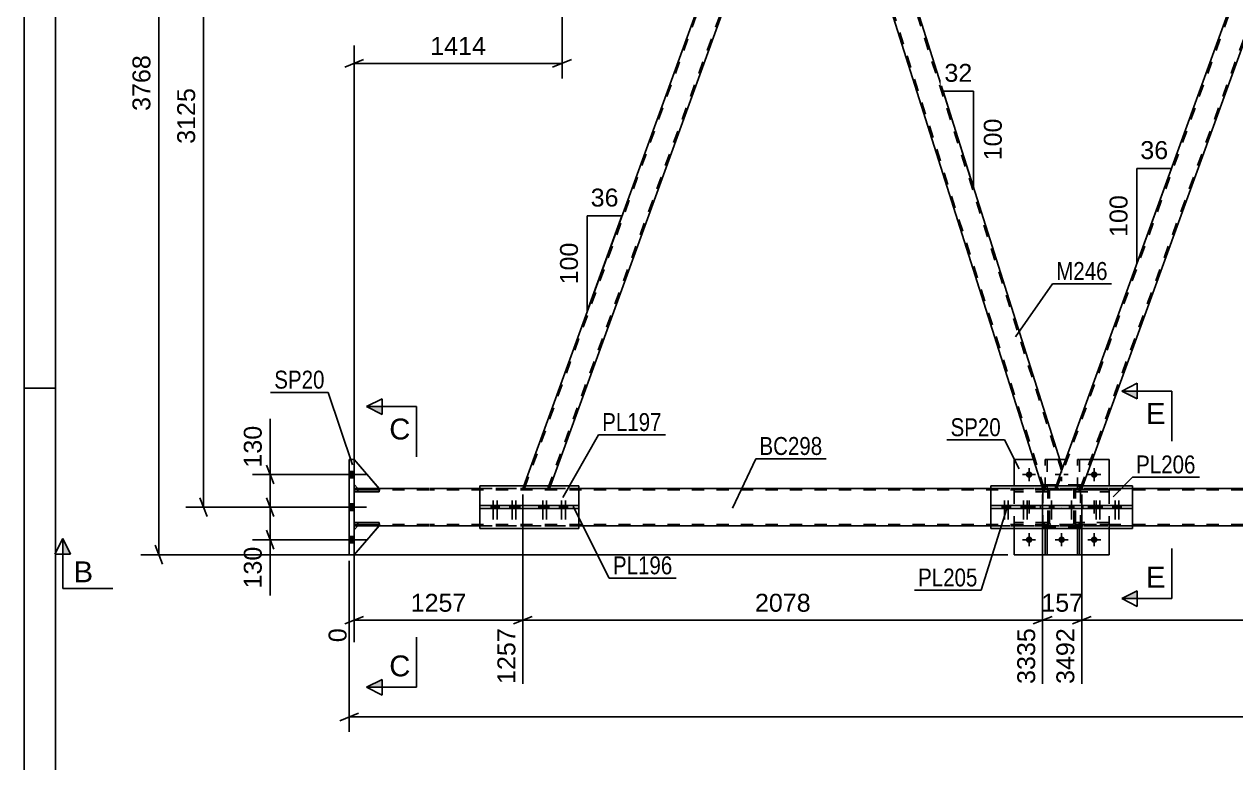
# Model space of a CAD drawing. Header units: millimetres. Extents: x -109 to 732, y -404 to 190.
# Drawn here: x -109.1 to 84.6, y -165.8 to -47.8 of the extents above; entities that cross this region are included whole.
import ezdxf

# ---------------------------------------------------------------- set-up
doc = ezdxf.new("R2010")
doc.units = ezdxf.units.MM
doc.linetypes.add('DXK_LINE_DOT2', pattern=[3.9198, 1.9599, -1.9599])
doc.linetypes.add('DXK_LINE_DOT3', pattern=[5.9187, 2.979, -0.9799, 0.9799, -0.9799])
doc.styles.add('Arial', font='ARIAL.TTF', dxfattribs={"height": 0.2})
doc.styles.add('Arial Narrow', font='ARIALN.TTF', dxfattribs={"height": 0.2})

# ---------------------------------------------------------------- blocks, each defined once
blk = doc.blocks.new('Unknown-717262461-1115')
at = {"color": 5, "linetype": 'Continuous'}
for p, q in [((-109.15, 189.99), (-109.15, -404.01)), ((-104.15, 184.99), (-104.15, -399.01)), ((-104.15, -106.01), (-109.15, -106.01))]:
    blk.add_line(p, q, dxfattribs=at)
blk = doc.blocks.new('Part-717262461-4997 - 4623')
at = {"color": 2, "linetype": 'Continuous'}
for p, q in [((52.26, -117.4), (49.16, -117.4)), ((49.16, -121.6), (49.16, -117.4)), ((57.4, -117.4), (56.45, -117.4)), ((64.36, -117.4), (61.66, -117.4)), ((64.36, -121.6), (64.36, -117.4)), ((49.16, -132.6), (49.16, -128.4)), ((64.36, -132.6), (64.36, -128.4)), ((64.36, -132.6), (49.16, -132.6))]:
    blk.add_line(p, q, dxfattribs=at)
at = {"color": 7, "linetype": 'DXK_LINE_DOT2'}
for p, q in [((56.45, -117.4), (52.26, -117.4)), ((61.66, -117.4), (57.4, -117.4)), ((49.16, -128.4), (49.16, -121.6)), ((64.36, -128.4), (64.36, -121.6))]:
    blk.add_line(p, q, dxfattribs=at)
blk = doc.blocks.new('Part-717262461-5059 - 4623')
at = {"color": 7, "linetype": 'DXK_LINE_DOT2'}
for p, q in [((64.36, -122.24), (58.97, -122.24)), ((58.97, -122.24), (58.97, -122.56)), ((58.97, -122.56), (64.36, -122.56)), ((59.57, -122.56), (59.57, -122.24)), ((64.36, -122.56), (64.36, -122.24))]:
    blk.add_line(p, q, dxfattribs=at)
blk = doc.blocks.new('Bolt-717262461-4808 - 4623')
at = {"linetype": 'Continuous'}
for points in [[(52.08, -119.8, -1), (51.04, -119.8, -1)], [(62.48, -119.8, -1), (61.44, -119.8, -1)], [(52.08, -130.2, -1), (51.04, -130.2, -1)], [(57.28, -130.2, -1), (56.24, -130.2, -1)], [(62.48, -130.2, -1), (61.44, -130.2, -1)]]:
    blk.add_hatch(color=1, dxfattribs=at).paths.add_polyline_path(points)
at = {"color": 1, "linetype": 'Continuous'}
for p, q in [((50.52, -119.8), (52.6, -119.8)), ((51.56, -118.76), (51.56, -120.84)), ((55.72, -119.8), (56.42, -119.8)), ((56.76, -118.76), (56.76, -119.45)), ((57.8, -119.8), (57.11, -119.8)), ((60.92, -119.8), (63, -119.8)), ((61.96, -118.76), (61.96, -120.84)), ((56.76, -120.84), (56.76, -120.15)), ((51.56, -123.96), (51.56, -124.65)), ((61.96, -123.96), (61.96, -124.65)), ((50.52, -125), (51.22, -125)), ((51.56, -126.04), (51.56, -125.35)), ((52.6, -125), (51.91, -125)), ((60.92, -125), (61.62, -125)), ((61.96, -126.04), (61.96, -125.35)), ((63, -125), (62.31, -125)), ((51.56, -129.16), (51.56, -131.24)), ((56.76, -129.16), (56.76, -131.24)), ((61.96, -129.16), (61.96, -131.24)), ((50.52, -130.2), (52.6, -130.2)), ((55.72, -130.2), (57.8, -130.2)), ((60.92, -130.2), (63, -130.2))]:
    blk.add_line(p, q, dxfattribs=at)
blk = doc.blocks.new('Part-717262461-4765 - 4623')
at = {"color": 2, "linetype": 'Continuous'}
for p, q in [((-56.4, -122), (-55.8, -122)), ((-52.4, -122), (-44.4, -122)), ((-44.3, -122), (-36.3, -122)), ((45.46, -122), (-20.44, -122)), ((133.97, -122), (68.07, -122)), ((-56.4, -128), (-55.8, -128)), ((-52.4, -128), (-44.4, -128)), ((-44.3, -128), (-36.3, -128)), ((45.46, -128), (-20.44, -128)), ((133.97, -128), (68.07, -128))]:
    blk.add_line(p, q, dxfattribs=at)
at = {"color": 7, "linetype": 'DXK_LINE_DOT2'}
for p, q in [((-56.4, -128), (-56.4, -122)), ((-55.8, -122), (-52.4, -122)), ((618.92, -122), (-36.3, -122)), ((-36.3, -122), (-20.44, -122)), ((68.07, -122), (45.46, -122)), ((-44.4, -122.24), (-56.4, -122.24)), ((618.92, -122.24), (-44.3, -122.24)), ((-44.4, -127.76), (-56.4, -127.76)), ((618.92, -127.76), (-44.3, -127.76)), ((-55.8, -128), (-52.4, -128)), ((618.92, -128), (-36.3, -128)), ((-36.3, -128), (-20.44, -128)), ((68.07, -128), (45.46, -128))]:
    blk.add_line(p, q, dxfattribs=at)
blk = doc.blocks.new('Part-717262461-4770 - 4623')
at = {"color": 2, "linetype": 'Continuous'}
for p, q in [((68.07, -121.6), (45.46, -121.6)), ((45.46, -124.76), (45.46, -121.6)), ((68.07, -124.76), (68.07, -121.6)), ((45.46, -128.4), (45.46, -125.24)), ((68.07, -128.4), (68.07, -125.24)), ((68.07, -128.4), (45.46, -128.4))]:
    blk.add_line(p, q, dxfattribs=at)
at = {"color": 7, "linetype": 'DXK_LINE_DOT2'}
for p, q in [((45.46, -125.24), (45.46, -124.76)), ((68.07, -125.24), (68.07, -124.76))]:
    blk.add_line(p, q, dxfattribs=at)
blk = doc.blocks.new('Part-717262461-4924 - 4623')
at = {"color": 2, "linetype": 'Continuous'}
for p, q in [((18.02, -3.4), (17, -6.21)), ((56.89, -118.79), (20.3, -3.4)), ((53.59, -121.6), (17, -6.21)), ((55.87, -121.6), (56.89, -118.79))]:
    blk.add_line(p, q, dxfattribs=at)
at = {"color": 7, "linetype": 'DXK_LINE_DOT2'}
for p, q in [((18.16, -3), (18.02, -3.4)), ((20.18, -3), (18.16, -3)), ((56.76, -119.16), (19.92, -3)), ((20.3, -3.4), (20.18, -3)), ((53.97, -122), (17.13, -5.84)), ((53.72, -122), (53.59, -121.6)), ((53.72, -122), (55.73, -122)), ((55.73, -122), (55.87, -121.6))]:
    blk.add_line(p, q, dxfattribs=at)
blk = doc.blocks.new('Bolt-717262461-4807 - 4623')
at = {"linetype": 'Continuous'}
for points in [[(-56.4, -120.32), (-56.4, -119.28), (-57.2, -119.28), (-57.2, -120.32)], [(-56.4, -120.32), (-56.4, -119.28), (-57.2, -119.28), (-57.2, -120.32)], [(-56.4, -120.32), (-56.4, -119.28), (-57.2, -119.28), (-57.2, -120.32)], [(-56.4, -125.52), (-56.4, -124.48), (-57.2, -124.48), (-57.2, -125.52)], [(-56.4, -125.52), (-56.4, -124.48), (-57.2, -124.48), (-57.2, -125.52)], [(-56.4, -130.72), (-56.4, -129.68), (-57.2, -129.68), (-57.2, -130.72)], [(-56.4, -130.72), (-56.4, -129.68), (-57.2, -129.68), (-57.2, -130.72)], [(-56.4, -130.72), (-56.4, -129.68), (-57.2, -129.68), (-57.2, -130.72)]]:
    blk.add_hatch(color=1, dxfattribs=at).paths.add_polyline_path(points)
at = {"color": 1, "linetype": 'Continuous'}
for p, q in [((-58.6, -119.8), (-54.4, -119.8)), ((-58.6, -119.8), (-54.4, -119.8)), ((-58.6, -119.8), (-54.4, -119.8)), ((-57.2, -119.28), (-56.4, -119.28)), ((-57.2, -119.28), (-56.4, -119.28)), ((-57.2, -119.28), (-56.4, -119.28)), ((-57.2, -120.32), (-56.4, -120.32)), ((-57.2, -120.32), (-56.4, -120.32)), ((-57.2, -120.32), (-56.4, -120.32)), ((-58.6, -125), (-54.4, -125)), ((-58.6, -125), (-54.4, -125)), ((-57.2, -124.48), (-56.4, -124.48)), ((-57.2, -124.48), (-56.4, -124.48)), ((-57.2, -125.52), (-56.4, -125.52)), ((-57.2, -125.52), (-56.4, -125.52)), ((-57.2, -129.68), (-56.4, -129.68)), ((-57.2, -129.68), (-56.4, -129.68)), ((-57.2, -129.68), (-56.4, -129.68)), ((-58.6, -130.2), (-54.4, -130.2)), ((-58.6, -130.2), (-54.4, -130.2)), ((-58.6, -130.2), (-54.4, -130.2)), ((-57.2, -130.72), (-56.4, -130.72)), ((-57.2, -130.72), (-56.4, -130.72)), ((-57.2, -130.72), (-56.4, -130.72))]:
    blk.add_line(p, q, dxfattribs=at)
blk = doc.blocks.new('Bolt-717262461-5202 - 4623')
at = {"linetype": 'Continuous'}
for points in [[(47.99, -124.76), (47.27, -124.76), (47.27, -125.24), (47.99, -125.24)], [(48.59, -124.76), (47.87, -124.76), (47.87, -125.24), (48.59, -125.24)], [(51, -124.76), (50.28, -124.76), (50.28, -125.24), (51, -125.24)], [(51.6, -124.76), (50.88, -124.76), (50.88, -125.24), (51.6, -125.24)]]:
    blk.add_hatch(color=1, dxfattribs=at).paths.add_polyline_path(points)
at = {"color": 1, "linetype": 'Continuous'}
for p, q in [((47.63, -123.96), (47.63, -126.96)), ((48.23, -123.96), (48.23, -126.96)), ((50.64, -123.96), (50.64, -126.96)), ((51.24, -123.96), (51.24, -126.96)), ((47.27, -124.76), (47.27, -125.24)), ((47.87, -124.76), (47.87, -125.24)), ((47.99, -124.76), (47.99, -125.24)), ((48.59, -124.76), (48.59, -125.24)), ((50.28, -124.76), (50.28, -125.24)), ((50.88, -124.76), (50.88, -125.24)), ((51, -124.76), (51, -125.24)), ((51.6, -124.76), (51.6, -125.24))]:
    blk.add_line(p, q, dxfattribs=at)
blk = doc.blocks.new('Bolt-717262461-5200 - 4623')
at = {"linetype": 'Continuous'}
for points in [[(62.64, -124.76), (61.92, -124.76), (61.92, -125.24), (62.64, -125.24)], [(63.25, -124.76), (62.53, -124.76), (62.53, -125.24), (63.25, -125.24)], [(65.66, -124.76), (64.94, -124.76), (64.94, -125.24), (65.66, -125.24)], [(66.26, -124.76), (65.54, -124.76), (65.54, -125.24), (66.26, -125.24)]]:
    blk.add_hatch(color=1, dxfattribs=at).paths.add_polyline_path(points)
at = {"color": 1, "linetype": 'Continuous'}
for p, q in [((62.28, -123.96), (62.28, -126.96)), ((62.89, -123.96), (62.89, -126.96)), ((65.3, -123.96), (65.3, -126.96)), ((65.9, -123.96), (65.9, -126.96)), ((61.92, -124.76), (61.92, -125.24)), ((62.53, -124.76), (62.53, -125.24)), ((62.64, -124.76), (62.64, -125.24)), ((63.25, -124.76), (63.25, -125.24)), ((64.94, -124.76), (64.94, -125.24)), ((65.54, -124.76), (65.54, -125.24)), ((65.66, -124.76), (65.66, -125.24)), ((66.26, -124.76), (66.26, -125.24))]:
    blk.add_line(p, q, dxfattribs=at)
blk = doc.blocks.new('Part-717262461-4929 - 4623')
at = {"color": 7, "linetype": 'DXK_LINE_DOT2'}
for p, q in [((55.98, -122), (99.3, -3)), ((59.73, -122), (103.04, -3)), ((98.89, -3.4), (99.04, -3)), ((103.3, -3), (99.04, -3)), ((102.13, -6.21), (103.3, -3)), ((55.73, -122), (56.89, -118.79)), ((59.98, -122), (55.73, -122)), ((59.98, -122), (60.13, -121.6))]:
    blk.add_line(p, q, dxfattribs=at)
at = {"color": 2, "linetype": 'Continuous'}
for p, q in [((56.89, -118.79), (98.89, -3.4)), ((60.13, -121.6), (102.13, -6.21))]:
    blk.add_line(p, q, dxfattribs=at)
blk = doc.blocks.new('Part-717262461-5229 - 4623')
at = {"color": 7, "linetype": 'DXK_LINE_DOT2'}
for p, q in [((-56.4, -121.4), (-56.4, -117.4)), ((-56.4, -117.4), (-52.4, -122)), ((-55.8, -122), (-56.4, -121.4)), ((-52.4, -122), (-55.8, -122))]:
    blk.add_line(p, q, dxfattribs=at)
blk = doc.blocks.new('Part-717262461-5227 - 4623')
at = {"color": 7, "linetype": 'DXK_LINE_DOT2'}
for p, q in [((54.56, -127.44), (49.16, -127.44)), ((49.16, -127.44), (49.16, -127.76)), ((54.56, -127.76), (49.16, -127.76)), ((53.96, -127.76), (53.96, -127.44)), ((54.56, -127.76), (54.56, -127.44))]:
    blk.add_line(p, q, dxfattribs=at)
blk = doc.blocks.new('Part-717262461-5040 - 4623')
at = {"color": 7, "linetype": 'DXK_LINE_DOT2'}
for p, q in [((54.12, -122.24), (54.12, -117.4)), ((54.12, -117.4), (54.44, -117.4)), ((54.44, -117.4), (54.44, -122.24)), ((54.12, -121.64), (54.44, -121.64)), ((54.44, -122.24), (54.12, -122.24))]:
    blk.add_line(p, q, dxfattribs=at)
blk = doc.blocks.new('Part-717262461-5046 - 4623')
at = {"color": 7, "linetype": 'DXK_LINE_DOT2'}
for p, q in [((54.86, -122.04), (55.04, -122)), ((55.04, -122), (54.86, -122.04)), ((58.48, -122), (55.04, -122)), ((58.48, -122), (58.67, -122.04)), ((58.67, -122.04), (58.48, -122)), ((54.56, -122.48), (54.6, -122.3)), ((54.6, -122.3), (54.56, -122.48)), ((54.56, -127.52), (54.56, -122.48)), ((54.8, -122.48), (54.82, -122.39)), ((54.8, -127.52), (54.8, -122.48)), ((54.82, -122.39), (54.88, -122.31)), ((54.88, -122.31), (54.95, -122.26)), ((54.95, -122.26), (55.04, -122.24)), ((55.04, -122.24), (58.48, -122.24)), ((58.48, -122.24), (58.58, -122.26)), ((58.58, -122.26), (58.65, -122.31)), ((58.65, -122.31), (58.71, -122.39)), ((58.71, -122.39), (58.72, -122.48)), ((58.72, -127.52), (58.72, -122.48)), ((58.93, -122.3), (58.96, -122.48)), ((58.96, -122.48), (58.93, -122.3)), ((58.96, -127.52), (58.96, -122.48)), ((54.6, -127.7), (54.56, -127.52)), ((54.56, -127.52), (54.6, -127.7)), ((54.82, -127.61), (54.8, -127.52)), ((54.88, -127.69), (54.82, -127.61)), ((54.95, -127.74), (54.88, -127.69)), ((55.04, -127.76), (54.95, -127.74)), ((58.48, -127.76), (55.04, -127.76)), ((58.58, -127.74), (58.48, -127.76)), ((58.65, -127.69), (58.58, -127.74)), ((58.71, -127.61), (58.65, -127.69)), ((58.72, -127.52), (58.71, -127.61)), ((58.96, -127.52), (58.93, -127.7)), ((58.93, -127.7), (58.96, -127.52)), ((55.04, -128), (54.86, -127.96)), ((54.86, -127.96), (55.04, -128)), ((58.48, -128), (55.04, -128)), ((58.67, -127.96), (58.48, -128)), ((58.48, -128), (58.67, -127.96))]:
    blk.add_line(p, q, dxfattribs=at)
at = {"color": 7, "linetype": 'DXK_LINE_DOT3'}
blk.add_line((56.76, -125), (56.76, -125), dxfattribs=at)
at = {"color": 7, "linetype": 'DXK_LINE_DOT2'}
for centre, start, end in [((55.04, -122.48), 112.5, 157.5), ((55.04, -122.48), 112.5, 157.5), ((58.48, -122.48), 22.5, 67.5), ((58.48, -122.48), 22.5, 67.5), ((55.04, -127.52), 202.5, 247.5), ((55.04, -127.52), 202.5, 247.5), ((58.48, -127.52), 292.5, 337.5), ((58.48, -127.52), 292.5, 337.5)]:
    blk.add_arc(centre, 0.48, start, end, dxfattribs=at)
blk = doc.blocks.new('Part-717262461-5047 - 4623')
at = {"color": 2, "linetype": 'Continuous'}
for p, q in [((-55.8, -128), (-56.4, -128.6)), ((-56.4, -132.6), (-52.4, -128)), ((-52.4, -128), (-55.8, -128))]:
    blk.add_line(p, q, dxfattribs=at)
at = {"color": 7, "linetype": 'DXK_LINE_DOT2'}
blk.add_line((-56.4, -132.6), (-56.4, -128.6), dxfattribs=at)
blk = doc.blocks.new('Part-717262461-5049 - 4623')
at = {"color": 2, "linetype": 'Continuous'}
for p, q in [((-52.4, -122), (-56.4, -117.4)), ((-55.8, -122), (-56.4, -121.4)), ((-52.4, -122), (-55.8, -122))]:
    blk.add_line(p, q, dxfattribs=at)
at = {"color": 7, "linetype": 'DXK_LINE_DOT2'}
blk.add_line((-56.4, -121.4), (-56.4, -117.4), dxfattribs=at)
blk = doc.blocks.new('Part-717262461-5169 - 4623')
at = {"color": 2, "linetype": 'Continuous'}
for p, q in [((-36.3, -124.76), (-20.44, -124.76)), ((-36.3, -125.24), (-36.3, -124.76)), ((-36.3, -125.24), (-20.44, -125.24)), ((-29.89, -125.24), (-29.89, -124.76)), ((-26.85, -125.24), (-26.85, -124.76)), ((-20.44, -124.76), (-20.44, -125.24))]:
    blk.add_line(p, q, dxfattribs=at)
blk = doc.blocks.new('Part-717262461-5052 - 4623')
at = {"color": 7, "linetype": 'DXK_LINE_DOT2'}
for p, q in [((-52.4, -122.24), (-56.4, -122.24)), ((-56.4, -122.24), (-56.4, -122.56)), ((-56.4, -122.56), (-52.4, -122.56)), ((-55.8, -122.56), (-55.8, -122.24)), ((-52.4, -122.56), (-52.4, -122.24))]:
    blk.add_line(p, q, dxfattribs=at)
blk = doc.blocks.new('Part-717262461-5058 - 4623')
at = {"color": 7, "linetype": 'DXK_LINE_DOT2'}
for p, q in [((64.36, -127.44), (58.97, -127.44)), ((58.97, -127.44), (58.97, -127.76)), ((58.97, -127.76), (64.36, -127.76)), ((59.57, -127.76), (59.57, -127.44)), ((64.36, -127.76), (64.36, -127.44))]:
    blk.add_line(p, q, dxfattribs=at)
blk = doc.blocks.new('Part-717262461-5061 - 4623')
at = {"color": 7, "linetype": 'DXK_LINE_DOT2'}
for p, q in [((-55.8, -128), (-56.4, -128.6)), ((-56.4, -132.6), (-52.4, -128)), ((-56.4, -128.6), (-56.4, -132.6)), ((-52.4, -128), (-55.8, -128))]:
    blk.add_line(p, q, dxfattribs=at)
blk = doc.blocks.new('Part-717262461-5231 - 4623')
at = {"color": 2, "linetype": 'Continuous'}
for p, q in [((-56.4, -122.56), (-56.4, -122.24)), ((-56.4, -122.24), (-52.4, -122.24)), ((-52.4, -122.56), (-56.4, -122.56)), ((-52.4, -122.48), (-52.4, -122.24)), ((-52.4, -122.56), (-52.4, -122.48))]:
    blk.add_line(p, q, dxfattribs=at)
at = {"color": 7, "linetype": 'DXK_LINE_DOT2'}
for p, q in [((-55.8, -122.56), (-55.8, -122.24)), ((-52.4, -122.48), (-52.4, -122.48))]:
    blk.add_line(p, q, dxfattribs=at)
blk = doc.blocks.new('Part-717262461-5070 - 4623')
at = {"color": 7, "linetype": 'DXK_LINE_DOT2'}
for p, q in [((54.12, -128.4), (54.12, -127.76)), ((54.12, -127.76), (54.44, -127.76)), ((54.44, -127.76), (54.44, -128.4)), ((54.12, -128.36), (54.44, -128.36))]:
    blk.add_line(p, q, dxfattribs=at)
at = {"color": 2, "linetype": 'Continuous'}
for p, q in [((54.12, -132.6), (54.12, -128.4)), ((54.44, -128.4), (54.44, -132.6)), ((54.44, -132.6), (54.12, -132.6))]:
    blk.add_line(p, q, dxfattribs=at)
blk = doc.blocks.new('Bolt-717262461-5201 - 4623')
at = {"linetype": 'Continuous'}
for points in [[(55.52, -124.76), (54.8, -124.76), (54.8, -125.24), (55.52, -125.24)], [(55.52, -124.76), (54.8, -124.76), (54.8, -125.24), (55.52, -125.24)], [(58.72, -124.76), (58, -124.76), (58, -125.24), (58.72, -125.24)], [(58.72, -124.76), (58, -124.76), (58, -125.24), (58.72, -125.24)]]:
    blk.add_hatch(color=1, dxfattribs=at).paths.add_polyline_path(points)
at = {"color": 1, "linetype": 'Continuous'}
for p, q in [((55.16, -123.96), (55.16, -126.96)), ((55.16, -123.96), (55.16, -126.96)), ((58.36, -123.96), (58.36, -126.96)), ((58.36, -123.96), (58.36, -126.96)), ((54.8, -124.76), (54.8, -125.24)), ((54.8, -124.76), (54.8, -125.24)), ((55.52, -124.76), (55.52, -125.24)), ((55.52, -124.76), (55.52, -125.24)), ((58, -124.76), (58, -125.24)), ((58, -124.76), (58, -125.24)), ((58.72, -124.76), (58.72, -125.24)), ((58.72, -124.76), (58.72, -125.24))]:
    blk.add_line(p, q, dxfattribs=at)
blk = doc.blocks.new('Part-717262461-5085 - 4623')
at = {"color": 7, "linetype": 'DXK_LINE_DOT2'}
for p, q in [((59.76, -121.46), (53.76, -121.46)), ((53.76, -128.26), (53.76, -121.46)), ((59.76, -128.26), (59.76, -121.46)), ((59.76, -128.26), (53.76, -128.26))]:
    blk.add_line(p, q, dxfattribs=at)
blk = doc.blocks.new('Part-717262461-5095 - 4623')
at = {"color": 2, "linetype": 'Continuous'}
for p, q in [((-57.2, -117.4), (-56.4, -117.4)), ((-57.2, -117.4), (-57.2, -132.6)), ((-56.4, -117.4), (-56.4, -132.6)), ((-57.2, -132.6), (-56.4, -132.6))]:
    blk.add_line(p, q, dxfattribs=at)
blk = doc.blocks.new('Part-717262461-5106 - 4623')
at = {"color": 2, "linetype": 'Continuous'}
for p, q in [((-29.26, -121.6), (13.76, -3.4)), ((-25.01, -121.6), (17, -6.21))]:
    blk.add_line(p, q, dxfattribs=at)
at = {"color": 7, "linetype": 'DXK_LINE_DOT2'}
for p, q in [((-29.15, -122), (14.16, -3)), ((-25.4, -122), (17.91, -3)), ((13.76, -3.4), (13.91, -3)), ((18.16, -3), (13.91, -3)), ((17, -6.21), (18.16, -3)), ((-29.41, -122), (-29.26, -121.6)), ((-25.15, -122), (-29.41, -122)), ((-25.15, -122), (-25.01, -121.6))]:
    blk.add_line(p, q, dxfattribs=at)
blk = doc.blocks.new('Bolt-717262461-5159 - 4623')
at = {"linetype": 'Continuous'}
for points in [[(-33.77, -124.76), (-34.49, -124.76), (-34.49, -125.24), (-33.77, -125.24)], [(-33.17, -124.76), (-33.89, -124.76), (-33.89, -125.24), (-33.17, -125.24)], [(-30.76, -124.76), (-31.48, -124.76), (-31.48, -125.24), (-30.76, -125.24)], [(-30.15, -124.76), (-30.87, -124.76), (-30.87, -125.24), (-30.15, -125.24)]]:
    blk.add_hatch(color=1, dxfattribs=at).paths.add_polyline_path(points)
at = {"color": 1, "linetype": 'Continuous'}
for p, q in [((-34.13, -123.96), (-34.13, -126.96)), ((-33.53, -123.96), (-33.53, -126.96)), ((-31.12, -123.96), (-31.12, -126.96)), ((-30.51, -123.96), (-30.51, -126.96)), ((-34.49, -124.76), (-34.49, -125.24)), ((-33.89, -124.76), (-33.89, -125.24)), ((-33.77, -124.76), (-33.77, -125.24)), ((-33.17, -124.76), (-33.17, -125.24)), ((-31.48, -124.76), (-31.48, -125.24)), ((-30.87, -124.76), (-30.87, -125.24)), ((-30.76, -124.76), (-30.76, -125.24)), ((-30.15, -124.76), (-30.15, -125.24))]:
    blk.add_line(p, q, dxfattribs=at)
blk = doc.blocks.new('Part-717262461-5164 - 4623')
at = {"color": 2, "linetype": 'Continuous'}
for p, q in [((-20.44, -121.6), (-36.3, -121.6)), ((-36.3, -121.6), (-36.3, -124.76)), ((-20.44, -124.76), (-20.44, -121.6)), ((-36.3, -128.4), (-36.3, -125.24)), ((-20.44, -128.4), (-20.44, -125.24)), ((-36.3, -128.4), (-20.44, -128.4))]:
    blk.add_line(p, q, dxfattribs=at)
at = {"color": 7, "linetype": 'DXK_LINE_DOT2'}
for p, q in [((-36.3, -125.24), (-36.3, -124.76)), ((-20.44, -125.24), (-20.44, -124.76))]:
    blk.add_line(p, q, dxfattribs=at)
blk = doc.blocks.new('Part-717262461-5207 - 4623')
at = {"color": 2, "linetype": 'Continuous'}
for p, q in [((45.46, -124.76), (68.07, -124.76)), ((45.46, -124.76), (45.46, -125.24)), ((45.46, -125.24), (68.07, -125.24)), ((51.87, -125.24), (51.87, -124.76)), ((53.36, -125.24), (53.36, -124.76)), ((60.16, -125.24), (60.16, -124.76)), ((61.66, -124.76), (61.66, -125.24)), ((68.07, -124.76), (68.07, -125.24))]:
    blk.add_line(p, q, dxfattribs=at)
blk = doc.blocks.new('Bolt-717262461-5226 - 4623')
at = {"linetype": 'Continuous'}
for points in [[(-25.86, -124.76), (-26.58, -124.76), (-26.58, -125.24), (-25.86, -125.24)], [(-25.26, -124.76), (-25.98, -124.76), (-25.98, -125.24), (-25.26, -125.24)], [(-22.85, -124.76), (-23.57, -124.76), (-23.57, -125.24), (-22.85, -125.24)], [(-22.25, -124.76), (-22.97, -124.76), (-22.97, -125.24), (-22.25, -125.24)]]:
    blk.add_hatch(color=1, dxfattribs=at).paths.add_polyline_path(points)
at = {"color": 1, "linetype": 'Continuous'}
for p, q in [((-26.22, -123.96), (-26.22, -126.96)), ((-25.62, -123.96), (-25.62, -126.96)), ((-23.21, -123.96), (-23.21, -126.96)), ((-22.61, -123.96), (-22.61, -126.96)), ((-26.58, -124.76), (-26.58, -125.24)), ((-25.98, -124.76), (-25.98, -125.24)), ((-25.86, -124.76), (-25.86, -125.24)), ((-25.26, -124.76), (-25.26, -125.24)), ((-23.57, -124.76), (-23.57, -125.24)), ((-22.97, -124.76), (-22.97, -125.24)), ((-22.85, -124.76), (-22.85, -125.24)), ((-22.25, -124.76), (-22.25, -125.24))]:
    blk.add_line(p, q, dxfattribs=at)
blk = doc.blocks.new('Part-717262461-5228 - 4623')
at = {"color": 7, "linetype": 'DXK_LINE_DOT2'}
for p, q in [((54.56, -122.24), (49.16, -122.24)), ((49.16, -122.24), (49.16, -122.56)), ((54.56, -122.56), (49.16, -122.56)), ((53.96, -122.56), (53.96, -122.24)), ((54.56, -122.56), (54.56, -122.24))]:
    blk.add_line(p, q, dxfattribs=at)
blk = doc.blocks.new('Part-717262461-5230 - 4623')
at = {"color": 2, "linetype": 'Continuous'}
for p, q in [((-56.4, -127.76), (-56.4, -127.44)), ((-56.4, -127.44), (-52.4, -127.44)), ((-52.4, -127.76), (-56.4, -127.76)), ((-52.4, -127.52), (-52.4, -127.44)), ((-52.4, -127.76), (-52.4, -127.52))]:
    blk.add_line(p, q, dxfattribs=at)
at = {"color": 7, "linetype": 'DXK_LINE_DOT2'}
for p, q in [((-55.8, -127.76), (-55.8, -127.44)), ((-52.4, -127.52), (-52.4, -127.52))]:
    blk.add_line(p, q, dxfattribs=at)
blk = doc.blocks.new('Part-717262461-5232 - 4623')
at = {"color": 7, "linetype": 'DXK_LINE_DOT2'}
for p, q in [((-52.4, -127.44), (-56.4, -127.44)), ((-56.4, -127.44), (-56.4, -127.76)), ((-56.4, -127.76), (-52.4, -127.76)), ((-55.8, -127.76), (-55.8, -127.44)), ((-52.4, -127.76), (-52.4, -127.44))]:
    blk.add_line(p, q, dxfattribs=at)
blk = doc.blocks.new('Part-717262461-5244 - 4623')
at = {"color": 7, "linetype": 'DXK_LINE_DOT2'}
for p, q in [((59.32, -128.4), (59.32, -127.76)), ((59.32, -127.76), (59.64, -127.76)), ((59.64, -127.76), (59.64, -128.4)), ((59.32, -128.36), (59.64, -128.36))]:
    blk.add_line(p, q, dxfattribs=at)
at = {"color": 2, "linetype": 'Continuous'}
for p, q in [((59.32, -132.6), (59.32, -128.4)), ((59.64, -128.4), (59.64, -132.6)), ((59.64, -132.6), (59.32, -132.6))]:
    blk.add_line(p, q, dxfattribs=at)
blk = doc.blocks.new('Part-717262461-5246 - 4623')
at = {"color": 7, "linetype": 'DXK_LINE_DOT2'}
for p, q in [((59.32, -122.24), (59.32, -117.4)), ((59.32, -117.4), (59.64, -117.4)), ((59.64, -117.4), (59.64, -122.24)), ((59.32, -121.64), (59.64, -121.64)), ((59.64, -122.24), (59.32, -122.24))]:
    blk.add_line(p, q, dxfattribs=at)
blk = doc.blocks.new('StraightDimension-717262461-5912 - 4623')
at = {"color": 7, "linetype": 'Continuous'}
for p, q in [((53.72, -123), (53.72, -153.25)), ((59.98, -123), (59.98, -153.25)), ((52.22, -143.66), (55.22, -142.46)), ((53.72, -143.06), (59.98, -143.06)), ((61.48, -142.46), (58.48, -143.66))]:
    blk.add_line(p, q, dxfattribs=at)
at = {"color": 0}
blk.add_wipeout([(60.79, -142.31), (60.79, -138.11), (52.91, -138.11), (52.91, -142.31)], dxfattribs=at)
at = {"color": 0, "linetype": 'Continuous'}
blk.add_wipeout([(59.38, -143.76), (55.18, -143.76), (55.18, -153.85), (59.38, -153.85)], dxfattribs=at)
at = {"color": 3, "style": 'Arial'}
blk.add_text('157', height=2.865, dxfattribs=at).set_placement((53.51, -141.71))
at = {"color": 3, "linetype": 'Continuous', "style": 'Arial'}
blk.add_text('3492', height=2.865, rotation=90.0002, dxfattribs=at).set_placement((58.78, -153.25))
blk = doc.blocks.new('StraightDimension-717262461-5936 - 4623')
at = {"color": 7, "linetype": 'Continuous'}
for p, q in [((-29.41, -123), (-29.41, -153.25)), ((53.72, -123), (53.72, -153.25)), ((-27.91, -142.46), (-30.91, -143.66)), ((-29.41, -143.06), (53.72, -143.06)), ((52.22, -143.66), (55.22, -142.46))]:
    blk.add_line(p, q, dxfattribs=at)
at = {"color": 0}
blk.add_wipeout([(17.2, -142.31), (17.2, -138.11), (7.11, -138.11), (7.11, -142.31)], dxfattribs=at)
at = {"color": 0, "linetype": 'Continuous'}
blk.add_wipeout([(53.12, -143.76), (48.92, -143.76), (48.92, -153.85), (53.12, -153.85)], dxfattribs=at)
at = {"color": 3, "style": 'Arial'}
blk.add_text('2078', height=2.865, dxfattribs=at).set_placement((7.71, -141.71))
at = {"color": 3, "linetype": 'Continuous', "style": 'Arial'}
blk.add_text('3335', height=2.865, rotation=90.0002, dxfattribs=at).set_placement((52.52, -153.25))
blk = doc.blocks.new('StraightDimension-717262461-5888 - 4623')
at = {"color": 7, "linetype": 'Continuous'}
for p, q in [((59.98, -123), (59.98, -153.25)), ((138.85, -123), (138.85, -153.25)), ((61.48, -142.46), (58.48, -143.66)), ((59.98, -143.06), (138.85, -143.06)), ((137.35, -143.66), (140.35, -142.46))]:
    blk.add_line(p, q, dxfattribs=at)
at = {"color": 0}
blk.add_wipeout([(104.46, -142.31), (104.46, -138.11), (94.37, -138.11), (94.37, -142.31)], dxfattribs=at)
at = {"color": 0, "linetype": 'Continuous'}
blk.add_wipeout([(138.25, -143.76), (134.05, -143.76), (134.05, -153.85), (138.25, -153.85)], dxfattribs=at)
at = {"color": 3, "style": 'Arial'}
blk.add_text('1972', height=2.865, dxfattribs=at).set_placement((94.97, -141.71))
at = {"color": 3, "linetype": 'Continuous', "style": 'Arial'}
blk.add_text('5464', height=2.865, rotation=90.0002, dxfattribs=at).set_placement((137.65, -153.25))
blk = doc.blocks.new('StraightDimension-717262461-5953 - 4623')
at = {"color": 7, "linetype": 'Continuous'}
for p, q in [((-29.41, -123), (-29.41, -153.25)), ((-56.4, -129), (-56.4, -146.58)), ((-54.9, -142.46), (-57.9, -143.66)), ((-56.4, -143.06), (-29.41, -143.06)), ((-30.91, -143.66), (-27.91, -142.46))]:
    blk.add_line(p, q, dxfattribs=at)
at = {"color": 0}
blk.add_wipeout([(-37.85, -142.31), (-37.85, -138.11), (-47.95, -138.11), (-47.95, -142.31)], dxfattribs=at)
at = {"color": 0, "linetype": 'Continuous'}
for points in [[(-57, -143.76), (-61.2, -143.76), (-61.2, -147.18), (-57, -147.18)], [(-30.01, -143.76), (-34.21, -143.76), (-34.21, -153.85), (-30.01, -153.85)]]:
    blk.add_wipeout(points, dxfattribs=at)
at = {"color": 3, "style": 'Arial'}
blk.add_text('1257', height=2.865, dxfattribs=at).set_placement((-47.35, -141.71))
at = {"color": 3, "linetype": 'Continuous', "style": 'Arial'}
for s, height, p in [('0', 2.87, (-57.6, -146.58)), ('1257', 2.865, (-30.61, -153.25))]:
    blk.add_text(s, height=height, rotation=90.0002, dxfattribs=at).set_placement(p)
blk = doc.blocks.new('StraightDimension-717262461-6066 - 4623')
at = {"color": 7, "linetype": 'Continuous'}
for p, q in [((-23.14, -4), (-23.14, -56.49)), ((-56.4, -121), (-56.4, -51.24)), ((-54.9, -53.49), (-57.9, -54.69)), ((-56.4, -54.09), (-23.14, -54.09)), ((-24.64, -54.69), (-21.64, -53.49))]:
    blk.add_line(p, q, dxfattribs=at)
at = {"color": 0}
blk.add_wipeout([(-34.72, -53.34), (-34.72, -49.14), (-44.82, -49.14), (-44.82, -53.34)], dxfattribs=at)
at = {"color": 3, "style": 'Arial'}
blk.add_text('1414', height=2.865, dxfattribs=at).set_placement((-44.22, -52.74))
blk = doc.blocks.new('StraightDimension-717262461-6020 - 4623')
at = {"color": 7, "linetype": 'Continuous'}
for p, q in [((-58.2, -119.8), (-72.67, -119.8)), ((-70.42, -118.3), (-69.22, -121.3)), ((-69.82, -125), (-69.82, -119.8)), ((-69.22, -126.5), (-70.42, -123.5)), ((-57.8, -125), (-72.67, -125))]:
    blk.add_line(p, q, dxfattribs=at)
at = {"color": 0}
blk.add_wipeout([(-70.57, -111.4), (-74.77, -111.4), (-74.77, -119.28), (-70.57, -119.28)], dxfattribs=at)
at = {"color": 7, "linetype": 'Continuous'}
blk.add_line((-69.82, -119.8), (-69.82, -110.88), dxfattribs=at)
blk.add_line((-69.82, -119.8), (-69.82, -110.88), dxfattribs=at)
at = {"color": 3, "style": 'Arial'}
blk.add_text('130', height=2.865, rotation=90.0002, dxfattribs=at).set_placement((-71.17, -118.68))
blk = doc.blocks.new('AngleDimension-717262461-6075 - 4623')
at = {"color": 7, "linetype": 'Continuous'}
for p, q in [((68.79, -70.88), (74.33, -70.88)), ((68.79, -86.1), (74.33, -70.88)), ((68.79, -86.1), (68.79, -70.88)), ((68.9, -85.8), (68.79, -86.1))]:
    blk.add_line(p, q, dxfattribs=at)
at = {"color": 0}
for points in [[(74.39, -69.98), (74.39, -65.78), (68.74, -65.78), (68.74, -69.98)], [(67.89, -74.56), (63.69, -74.56), (63.69, -82.43), (67.89, -82.43)]]:
    blk.add_wipeout(points, dxfattribs=at)
at = {"color": 3, "style": 'Arial'}
blk.add_text('36', height=2.865, dxfattribs=at).set_placement((69.34, -69.38))
blk.add_text('100', height=2.865, rotation=90.0002, dxfattribs=at).set_placement((67.29, -81.83))
blk = doc.blocks.new('StraightDimension-717262461-6030 - 4623')
at = {"color": 7, "linetype": 'Continuous'}
for p, q in [((-70.42, -123.5), (-69.22, -126.5)), ((-57.8, -125), (-72.67, -125)), ((-69.82, -130.2), (-69.82, -125)), ((-69.22, -131.7), (-70.42, -128.7)), ((-58.2, -130.2), (-72.67, -130.2))]:
    blk.add_line(p, q, dxfattribs=at)
at = {"color": 0}
blk.add_wipeout([(-70.57, -130.73), (-74.77, -130.73), (-74.77, -138.6), (-70.57, -138.6)], dxfattribs=at)
at = {"color": 7, "linetype": 'Continuous'}
blk.add_line((-69.82, -130.2), (-69.82, -139.12), dxfattribs=at)
blk.add_line((-69.82, -130.2), (-69.82, -139.12), dxfattribs=at)
at = {"color": 3, "style": 'Arial'}
blk.add_text('130', height=2.865, rotation=90.0002, dxfattribs=at).set_placement((-71.17, -138))
blk = doc.blocks.new('StraightDimension-717262461-5400 - 4623')
at = {"color": 7, "linetype": 'Continuous'}
for p, q in [((-79.87, -1.5), (-81.07, 1.5)), ((-24.94, 0), (-83.32, 0)), ((-80.47, -125), (-80.47, 0)), ((-81.07, -123.5), (-79.87, -126.5)), ((-58.2, -125), (-83.32, -125))]:
    blk.add_line(p, q, dxfattribs=at)
at = {"color": 0}
blk.add_wipeout([(-81.22, -57.45), (-85.42, -57.45), (-85.42, -67.55), (-81.22, -67.55)], dxfattribs=at)
at = {"color": 3, "style": 'Arial'}
blk.add_text('3125', height=2.865, rotation=90.0002, dxfattribs=at).set_placement((-81.82, -66.95))
blk = doc.blocks.new('AngleDimension-717262461-5422 - 4623')
at = {"color": 7, "linetype": 'Continuous'}
for p, q in [((42.68, -58.54), (37.79, -58.54)), ((42.68, -73.98), (37.79, -58.54)), ((42.68, -73.98), (42.68, -58.54)), ((42.46, -73.27), (42.68, -73.98))]:
    blk.add_line(p, q, dxfattribs=at)
at = {"color": 0}
for points in [[(43.06, -57.64), (43.06, -53.44), (37.41, -53.44), (37.41, -57.64)], [(47.78, -62.32), (43.58, -62.32), (43.58, -70.19), (47.78, -70.19)]]:
    blk.add_wipeout(points, dxfattribs=at)
at = {"color": 3, "style": 'Arial'}
blk.add_text('32', height=2.865, dxfattribs=at).set_placement((38.01, -57.04))
blk.add_text('100', height=2.865, rotation=90.0002, dxfattribs=at).set_placement((47.18, -69.59))
blk = doc.blocks.new('StraightDimension-717262461-6647 - 4623')
at = {"color": 7, "linetype": 'Continuous'}
for p, q in [((-57.2, -133.6), (-57.2, -160.92)), ((-55.7, -157.92), (-58.7, -159.12)), ((-57.2, -158.52), (649.32, -158.52))]:
    blk.add_line(p, q, dxfattribs=at)
blk = doc.blocks.new('StraightDimension-717262461-6725 - 4623')
at = {"color": 7, "linetype": 'Continuous'}
for p, q in [((-87.03, 16.62), (-88.23, 19.62)), ((-24.98, 18.12), (-90.48, 18.12)), ((-87.63, -132.6), (-87.63, 18.12)), ((-88.23, -131.1), (-87.03, -134.1)), ((48.16, -132.6), (-90.48, -132.6))]:
    blk.add_line(p, q, dxfattribs=at)
at = {"color": 0}
blk.add_wipeout([(-88.38, -52.19), (-92.58, -52.19), (-92.58, -62.29), (-88.38, -62.29)], dxfattribs=at)
at = {"color": 3, "style": 'Arial'}
blk.add_text('3768', height=2.865, rotation=90.0002, dxfattribs=at).set_placement((-88.98, -61.69))
blk = doc.blocks.new('AngleDimension-717262461-6746 - 4623')
at = {"color": 7, "linetype": 'Continuous'}
for p, q in [((-19.1, -78.47), (-13.56, -78.47)), ((-19.1, -93.69), (-13.56, -78.47)), ((-19.1, -93.69), (-19.1, -78.47)), ((-13.57, -78.5), (-13.56, -78.47))]:
    blk.add_line(p, q, dxfattribs=at)
at = {"color": 0}
for points in [[(-13.51, -77.57), (-13.51, -73.37), (-19.16, -73.37), (-19.16, -77.57)], [(-20, -82.14), (-24.2, -82.14), (-24.2, -90.01), (-20, -90.01)]]:
    blk.add_wipeout(points, dxfattribs=at)
at = {"color": 3, "style": 'Arial'}
blk.add_text('36', height=2.865, dxfattribs=at).set_placement((-18.56, -76.97))
blk.add_text('100', height=2.865, rotation=90.0002, dxfattribs=at).set_placement((-20.6, -89.41))
blk = doc.blocks.new('Mark-717262461-4761 - 4623')
at = {"color": 0}
blk.add_wipeout([(18.48, -116.66), (18.48, -113.66), (8.43, -113.66), (8.43, -116.66)], dxfattribs=at)
blk.add_wipeout([(18.48, -116.66), (18.48, -113.66), (8.43, -113.66), (8.43, -116.66)], dxfattribs=at)
at = {"color": 30, "linetype": 'Continuous'}
for p, q in [((4.11, -125.18), (7.83, -117.26)), ((7.83, -117.26), (19.08, -117.26))]:
    blk.add_line(p, q, dxfattribs=at)
at = {"color": 3, "style": 'Arial Narrow'}
blk.add_text('BC298', height=2.863, dxfattribs=at).set_placement((8.43, -116.66))
blk = doc.blocks.new('Mark-717262461-4766 - 4623')
at = {"color": 0}
blk.add_wipeout([(78.18, -119.61), (78.18, -116.61), (68.67, -116.61), (68.67, -119.61)], dxfattribs=at)
blk.add_wipeout([(78.18, -119.61), (78.18, -116.61), (68.67, -116.61), (68.67, -119.61)], dxfattribs=at)
at = {"color": 30, "linetype": 'Continuous'}
for p, q in [((65.02, -123.34), (68.07, -120.21)), ((68.07, -120.21), (78.78, -120.21))]:
    blk.add_line(p, q, dxfattribs=at)
at = {"color": 3, "style": 'Arial Narrow'}
blk.add_text('PL206', height=2.863, dxfattribs=at).set_placement((68.67, -119.61))
blk = doc.blocks.new('SectionMark-717262461-6800 - 4623')
at = {"linetype": 'Continuous'}
blk.add_hatch(color=6, dxfattribs=at).paths.add_polyline_path([(-101.75, -132.5), (-103, -132.5), (-103, -130)])
at = {"color": 6, "linetype": 'Continuous'}
for p, q in [((-104.25, -132.5), (-103, -130)), ((-103, -138), (-103, -130)), ((-103, -130), (-101.75, -132.5)), ((-101.75, -132.5), (-104.25, -132.5)), ((-103, -138), (-95, -138))]:
    blk.add_line(p, q, dxfattribs=at)
at = {"color": 0, "linetype": 'Continuous'}
blk.add_wipeout([(-98.14, -137), (-98.14, -133.5), (-101.25, -133.5), (-101.25, -137)], dxfattribs=at)
at = {"color": 3, "linetype": 'Continuous', "style": 'Arial'}
blk.add_text('B', height=3.34, dxfattribs=at).set_placement((-101.25, -137))
blk = doc.blocks.new('Mark-717262461-4920 - 4623')
at = {"color": 0}
blk.add_wipeout([(64.11, -88.7), (64.11, -85.7), (55.89, -85.7), (55.89, -88.7)], dxfattribs=at)
blk.add_wipeout([(64.11, -88.7), (64.11, -85.7), (55.89, -85.7), (55.89, -88.7)], dxfattribs=at)
at = {"color": 30, "linetype": 'Continuous'}
for p, q in [((49.39, -97.81), (55.29, -89.3)), ((55.29, -89.3), (64.71, -89.3))]:
    blk.add_line(p, q, dxfattribs=at)
at = {"color": 3, "style": 'Arial Narrow'}
blk.add_text('M246', height=2.863, dxfattribs=at).set_placement((55.89, -88.7))
blk = doc.blocks.new('Mark-717262461-4993 - 4623')
at = {"color": 0}
blk.add_wipeout([(47.03, -113.66), (47.03, -110.66), (38.99, -110.66), (38.99, -113.66)], dxfattribs=at)
blk.add_wipeout([(47.03, -113.66), (47.03, -110.66), (38.99, -110.66), (38.99, -113.66)], dxfattribs=at)
at = {"color": 30, "linetype": 'Continuous'}
for p in [(38.39, -114.26), (49.99, -118.88)]:
    blk.add_line(p, (47.63, -114.26), dxfattribs=at)
at = {"color": 3, "style": 'Arial Narrow'}
blk.add_text('SP20', height=2.863, dxfattribs=at).set_placement((38.99, -113.66))
blk = doc.blocks.new('Mark-717262461-5203 - 4623')
at = {"color": 0}
blk.add_wipeout([(43.3, -137.67), (43.3, -134.67), (33.8, -134.67), (33.8, -137.67)], dxfattribs=at)
blk.add_wipeout([(43.3, -137.67), (43.3, -134.67), (33.8, -134.67), (33.8, -137.67)], dxfattribs=at)
at = {"color": 30, "linetype": 'Continuous'}
for p in [(47.99, -125.24), (33.2, -138.27)]:
    blk.add_line(p, (43.9, -138.27), dxfattribs=at)
at = {"color": 3, "style": 'Arial Narrow'}
blk.add_text('PL205', height=2.863, dxfattribs=at).set_placement((33.8, -137.67))
blk = doc.blocks.new('Mark-717262461-5091 - 4623')
at = {"color": 0}
blk.add_wipeout([(-61.12, -106.06), (-61.12, -103.06), (-69.16, -103.06), (-69.16, -106.06)], dxfattribs=at)
blk.add_wipeout([(-61.12, -106.06), (-61.12, -103.06), (-69.16, -103.06), (-69.16, -106.06)], dxfattribs=at)
at = {"color": 30, "linetype": 'Continuous'}
for p in [(-69.76, -106.66), (-56.65, -118.23)]:
    blk.add_line(p, (-60.52, -106.66), dxfattribs=at)
at = {"color": 3, "style": 'Arial Narrow'}
blk.add_text('SP20', height=2.863, dxfattribs=at).set_placement((-69.16, -106.06))
blk = doc.blocks.new('Mark-717262461-5160 - 4623')
at = {"color": 0}
blk.add_wipeout([(-7.21, -112.84), (-7.21, -109.84), (-16.72, -109.84), (-16.72, -112.84)], dxfattribs=at)
blk.add_wipeout([(-7.21, -112.84), (-7.21, -109.84), (-16.72, -109.84), (-16.72, -112.84)], dxfattribs=at)
at = {"color": 30, "linetype": 'Continuous'}
for p, q in [((-23.01, -123.44), (-17.32, -113.44)), ((-17.32, -113.44), (-6.61, -113.44))]:
    blk.add_line(p, q, dxfattribs=at)
at = {"color": 3, "style": 'Arial Narrow'}
blk.add_text('PL197', height=2.863, dxfattribs=at).set_placement((-16.72, -112.84))
blk = doc.blocks.new('Mark-717262461-5165 - 4623')
at = {"color": 0}
blk.add_wipeout([(-5.49, -135.73), (-5.49, -132.73), (-15, -132.73), (-15, -135.73)], dxfattribs=at)
blk.add_wipeout([(-5.49, -135.73), (-5.49, -132.73), (-15, -132.73), (-15, -135.73)], dxfattribs=at)
at = {"color": 30, "linetype": 'Continuous'}
for p, q in [((-21.36, -124.89), (-15.6, -136.33)), ((-15.6, -136.33), (-4.89, -136.33))]:
    blk.add_line(p, q, dxfattribs=at)
at = {"color": 3, "style": 'Arial Narrow'}
blk.add_text('PL196', height=2.863, dxfattribs=at).set_placement((-15, -135.73))
blk = doc.blocks.new('SectionMark-717262461-6796 - 4623')
at = {"linetype": 'Continuous'}
for points in [[(-51.9, -108.94), (-51.9, -110.19), (-54.4, -108.94)], [(-51.9, -152.54), (-51.9, -153.79), (-54.4, -153.79)]]:
    blk.add_hatch(color=6, dxfattribs=at).paths.add_polyline_path(points)
at = {"color": 6, "linetype": 'Continuous'}
for p, q in [((-54.4, -108.94), (-51.9, -107.69)), ((-51.9, -110.19), (-51.9, -107.69)), ((-46.4, -108.94), (-54.4, -108.94)), ((-54.4, -108.94), (-51.9, -110.19)), ((-46.4, -108.94), (-46.4, -116.94)), ((-46.4, -153.79), (-46.4, -145.79)), ((-54.4, -153.79), (-51.9, -152.54)), ((-51.9, -152.54), (-51.9, -155.04)), ((-46.4, -153.79), (-54.4, -153.79)), ((-51.9, -155.04), (-54.4, -153.79))]:
    blk.add_line(p, q, dxfattribs=at)
at = {"color": 0, "linetype": 'Continuous'}
for points in [[(-47.4, -114.19), (-47.4, -110.69), (-50.77, -110.69), (-50.77, -114.19)], [(-47.4, -152.04), (-47.4, -148.54), (-50.77, -148.54), (-50.77, -152.04)]]:
    blk.add_wipeout(points, dxfattribs=at)
at = {"color": 3, "linetype": 'Continuous', "style": 'Arial'}
for p in [(-50.77, -114.19), (-50.77, -152.04)]:
    blk.add_text('C', height=3.34, dxfattribs=at).set_placement(p)
blk = doc.blocks.new('SectionMark-717262461-21377 - 4623')
at = {"linetype": 'Continuous'}
for points in [[(68.86, -106.46), (68.86, -107.71), (66.36, -106.46)], [(68.86, -138.35), (68.86, -139.6), (66.36, -139.6)]]:
    blk.add_hatch(color=6, dxfattribs=at).paths.add_polyline_path(points)
at = {"color": 6, "linetype": 'Continuous'}
for p, q in [((66.36, -106.46), (68.86, -105.21)), ((74.36, -106.46), (66.36, -106.46)), ((66.36, -106.46), (68.86, -107.71)), ((68.86, -107.71), (68.86, -105.21)), ((74.36, -106.46), (74.36, -114.46)), ((74.36, -139.6), (74.36, -131.6)), ((66.36, -139.6), (68.86, -138.35)), ((68.86, -138.35), (68.86, -140.85)), ((74.36, -139.6), (66.36, -139.6)), ((68.86, -140.85), (66.36, -139.6))]:
    blk.add_line(p, q, dxfattribs=at)
at = {"color": 0, "linetype": 'Continuous'}
for points in [[(73.36, -111.71), (73.36, -108.21), (70.25, -108.21), (70.25, -111.71)], [(73.36, -137.85), (73.36, -134.35), (70.25, -134.35), (70.25, -137.85)]]:
    blk.add_wipeout(points, dxfattribs=at)
at = {"color": 3, "linetype": 'Continuous', "style": 'Arial'}
for p in [(70.25, -111.71), (70.25, -137.85)]:
    blk.add_text('E', height=3.34, dxfattribs=at).set_placement(p)

msp = doc.modelspace()

# ---------------------------------------------------------------- block references
for name in ['Unknown-717262461-1115', 'Part-717262461-5106 - 4623', 'Part-717262461-4924 - 4623', 'Part-717262461-4929 - 4623', 'Part-717262461-5095 - 4623', 'Part-717262461-5229 - 4623', 'Part-717262461-5049 - 4623', 'Part-717262461-4997 - 4623', 'Part-717262461-5040 - 4623', 'Part-717262461-5246 - 4623', 'Bolt-717262461-4807 - 4623', 'Bolt-717262461-4808 - 4623', 'Part-717262461-4765 - 4623', 'Part-717262461-5164 - 4623', 'Part-717262461-4770 - 4623', 'Part-717262461-5085 - 4623', 'Part-717262461-5046 - 4623', 'Part-717262461-5052 - 4623', 'Part-717262461-5231 - 4623', 'Bolt-717262461-5159 - 4623', 'Bolt-717262461-5226 - 4623', 'Bolt-717262461-5202 - 4623', 'Part-717262461-5228 - 4623', 'Bolt-717262461-5201 - 4623', 'Part-717262461-5059 - 4623', 'Bolt-717262461-5200 - 4623', 'Part-717262461-5169 - 4623', 'Part-717262461-5207 - 4623', 'Part-717262461-5230 - 4623', 'Part-717262461-5232 - 4623', 'Part-717262461-5227 - 4623', 'Part-717262461-5070 - 4623', 'Part-717262461-5058 - 4623', 'Part-717262461-5244 - 4623', 'Part-717262461-5047 - 4623', 'Part-717262461-5061 - 4623']:
    msp.add_blockref(name, (0, 0))

# ---------------------------------------------------------------- next in the draw order: block references
for name in ['StraightDimension-717262461-6066 - 4623', 'AngleDimension-717262461-5422 - 4623', 'AngleDimension-717262461-6075 - 4623', 'StraightDimension-717262461-5912 - 4623']:
    msp.add_blockref(name, (0, 0))

# ---------------------------------------------------------------- next in the draw order: block references
for name in ['StraightDimension-717262461-5936 - 4623', 'StraightDimension-717262461-5888 - 4623']:
    msp.add_blockref(name, (0, 0))

# ---------------------------------------------------------------- next in the draw order: block references
msp.add_blockref('StraightDimension-717262461-5953 - 4623', (0, 0))

# ---------------------------------------------------------------- next in the draw order: block references
msp.add_blockref('StraightDimension-717262461-6020 - 4623', (0, 0))

# ---------------------------------------------------------------- next in the draw order: block references
msp.add_blockref('StraightDimension-717262461-6030 - 4623', (0, 0))

# ---------------------------------------------------------------- next in the draw order: block references
msp.add_blockref('StraightDimension-717262461-5400 - 4623', (0, 0))

# ---------------------------------------------------------------- next in the draw order: block references
msp.add_blockref('StraightDimension-717262461-6647 - 4623', (0, 0))

# ---------------------------------------------------------------- next in the draw order: block references
for name in ['StraightDimension-717262461-6725 - 4623', 'Mark-717262461-4920 - 4623', 'Mark-717262461-4766 - 4623']:
    msp.add_blockref(name, (0, 0))

# ---------------------------------------------------------------- next in the draw order: block references
for name in ['AngleDimension-717262461-6746 - 4623', 'Mark-717262461-5091 - 4623', 'Mark-717262461-5160 - 4623', 'Mark-717262461-4993 - 4623', 'Mark-717262461-4761 - 4623', 'SectionMark-717262461-6800 - 4623']:
    msp.add_blockref(name, (0, 0))

# ---------------------------------------------------------------- next in the draw order: block references
for name in ['SectionMark-717262461-21377 - 4623', 'SectionMark-717262461-6796 - 4623', 'Mark-717262461-5165 - 4623', 'Mark-717262461-5203 - 4623']:
    msp.add_blockref(name, (0, 0))

doc.saveas('drawing.dxf')
